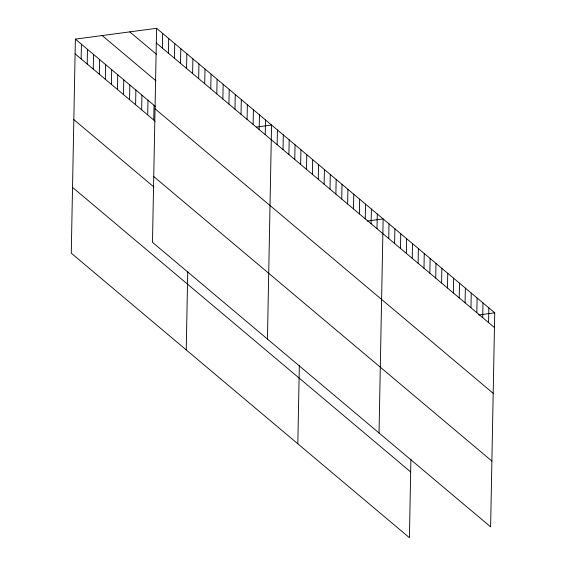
<?xml version="1.0" encoding="UTF-8"?>
<svg xmlns="http://www.w3.org/2000/svg" width="566" height="566" viewBox="0 0 566 566"><rect width="100%" height="100%" fill="white"/><g stroke="black" fill="none" stroke-linecap="round" stroke-linejoin="round"><path stroke-width="0.85" d="M156.591 28.3L152.48 242.34L490.623 526.868L494.734 312.828L156.591 28.3L75.377 39.132L71.266 253.172L409.409 537.7L410.916 459.21M81.143 58.928L81.426 44.226M87.199 64.022L87.475 49.32M93.249 69.109L93.531 54.407M99.298 74.203L99.581 59.501M105.347 79.297L105.63 64.595M111.403 84.384L111.679 69.682M117.452 89.478L117.735 74.776M123.501 94.572L123.784 79.87M129.55 99.658L129.833 84.957M135.607 104.752L135.882 90.051M141.656 109.846L141.939 95.138M147.705 114.933L147.988 100.232M153.754 120.027L154.037 105.326M162.364 48.096L162.647 33.394M168.413 53.183L168.696 38.481M174.462 58.277L174.745 43.575M180.512 63.371L180.795 48.669M186.568 68.458L186.851 53.756M186.235 349.908L187.742 271.425M192.617 73.552L192.9 58.85M198.666 78.646L198.949 63.944M204.715 83.733L204.998 69.031M210.771 88.827L211.054 74.125M216.82 93.921L217.103 79.219M222.87 99.008L223.153 84.306M228.926 104.102L229.202 89.4M234.975 109.196L235.258 94.494M241.024 114.282L241.307 99.581M247.073 119.376L247.356 104.675M253.129 124.47L253.405 109.769M259.178 129.557L259.461 114.856M265.228 134.651L265.511 119.95M267.449 339.076L271.56 125.036L256.483 127.053M277.149 144.684L277.432 129.982M283.021 149.629L283.304 134.92M288.901 154.568L289.176 139.866M294.773 159.513L295.056 144.804M300.645 164.451L300.928 149.749M297.822 443.808L299.329 365.318M306.517 169.397L306.8 154.688M312.39 174.335L312.673 159.633M318.262 179.281L318.545 164.572M324.134 184.219L324.417 169.517M330.006 189.157L330.289 174.455M335.879 194.103L336.162 179.401M341.751 199.041L342.034 184.339M347.63 203.986L347.906 189.285M353.502 208.925L353.785 194.223M359.375 213.87L359.658 199.168M365.247 218.809L365.53 204.107M371.119 223.754L371.402 209.052M376.991 228.692L377.274 213.99M379.036 432.969L383.147 218.936L367.235 221.058M388.736 238.576L389.019 223.874M394.608 243.522L394.891 228.82M400.48 248.46L400.763 233.758M406.36 253.405L406.636 238.703M412.232 258.344L412.515 243.642M418.104 263.289L418.387 248.587M423.976 268.227L424.259 253.526M429.849 273.173L430.132 258.471M435.721 278.111L436.004 263.409M441.593 283.057L441.876 268.355M447.465 287.995L447.748 273.293M453.338 292.94L453.621 278.239M459.21 297.879L459.493 283.177M465.089 302.824L465.365 288.122M470.962 307.762L471.245 293.061M476.834 312.708L477.117 298.006M482.706 317.646L482.989 302.944M488.578 322.592L488.861 307.89M478.822 314.951L494.734 312.828M156.308 43.002L494.451 327.53M129.791 31.873L156.683 54.506M102.177 35.559L155.961 80.818M75.377 39.132L155.381 106.458M155.049 108.785L493.191 393.313M75.094 53.834L155.098 121.159M153.747 176.557L491.889 461.085M73.835 119.617L153.839 186.936M72.533 187.388L410.668 471.917"/></g></svg>
